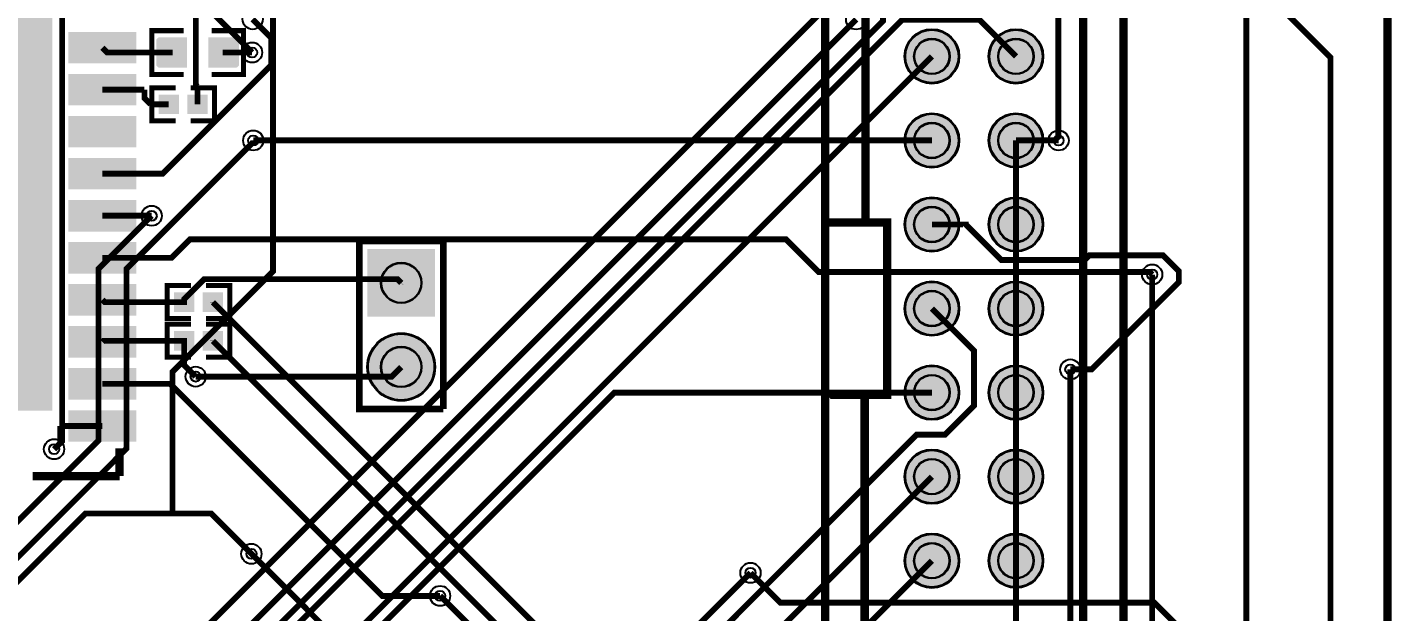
# Model space of a CAD drawing. Extents: x -5 to 4186, y -5 to 3927.
# Drawn here: x 2563 to 4186, y 1191 to 1887 of the extents above; entities that cross this region are included whole.
import ezdxf

# ---------------------------------------------------------------- set-up
doc = ezdxf.new("R2010")
doc.units = 9
for name, color, linetype, true_color in [('BoardOutLine', 7, 'Continuous', 0xff00ff), ('BottomLayer', 7, 'Continuous', 0x0000ff), ('BottomSolderMaskLayer', 7, 'Continuous', 0xaa00ff), ('Hole', 7, 'Continuous', 0x222222), ('Multi-Layer', 7, 'Continuous', 0xc0c0c0), ('TopLayer', 7, 'Continuous', 0xff0000), ('TopPasteMaskLayer', 7, 'Continuous', 0x808080), ('TopSilkLayer', 7, 'Continuous', 0xffcc00), ('TopSolderMaskLayer', 7, 'Continuous', 0x800080)]:
    doc.layers.add(name, color=color, linetype=linetype, true_color=true_color)

msp = doc.modelspace()

# ---------------------------------------------------------------- hatches: boundary and pattern name
at = {"layer": 'BottomLayer'}
msp.add_hatch(color=256, dxfattribs=at).paths.add_polyline_path([(2075.9969999999958, 2056), (2589.2969999999987, 2056), (2589.2969999999987, 1432.6100000000006), (2075.9969999999958, 1432.6100000000006), (2075.9969999999958, 2056)])
at = {"layer": 'BottomSolderMaskLayer'}
for points in [[(3606.5109999999904, 1852, 1), (3671.5029999999906, 1852, 1)], [(3706.5109999999904, 1852, 1), (3771.5029999999906, 1852, 1)], [(3606.5109999999904, 1752, 1), (3671.5029999999906, 1752, 1)], [(3706.5109999999904, 1752, 1), (3771.5029999999906, 1752, 1)], [(3606.5109999999904, 1652, 1), (3671.5029999999906, 1652, 1)], [(3706.5109999999904, 1652, 1), (3771.5029999999906, 1652, 1)], [(3047.9170000000013, 1622.8899999999994), (3047.9170000000013, 1542.1500000000015), (2967.176999999996, 1542.1500000000015), (2967.176999999996, 1622.8899999999994)], [(3606.5109999999904, 1552, 1), (3671.5029999999906, 1552, 1)], [(3706.5109999999904, 1552, 1), (3771.5029999999906, 1552, 1)], [(2967.1769999999988, 1482.520000000004, 1), (3047.9169999999986, 1482.520000000004, 1)], [(3606.5109999999904, 1452, 1), (3671.5029999999906, 1452, 1)], [(3706.5109999999904, 1452, 1), (3771.5029999999906, 1452, 1)], [(3606.5109999999904, 1352, 1), (3671.5029999999906, 1352, 1)], [(3706.5109999999904, 1352, 1), (3771.5029999999906, 1352, 1)], [(3606.5109999999904, 1252, 1), (3671.5029999999906, 1252, 1)], [(3706.5109999999904, 1252, 1), (3771.5029999999906, 1252, 1)]]:
    msp.add_hatch(color=256, dxfattribs=at).paths.add_polyline_path(points)
at = {"layer": 'Multi-Layer'}
for points in [[(3607.5109999999904, 1852, 1), (3670.5029999999906, 1852, 1)], [(3707.5109999999904, 1852, 1), (3770.5029999999906, 1852, 1)], [(3607.5109999999904, 1752, 1), (3670.5029999999906, 1752, 1)], [(3707.5109999999904, 1752, 1), (3770.5029999999906, 1752, 1)], [(3607.5109999999904, 1652, 1), (3670.5029999999906, 1652, 1)], [(3707.5109999999904, 1652, 1), (3770.5029999999906, 1652, 1)], [(3046.916999999994, 1621.8899999999994), (3046.916999999994, 1543.1500000000015), (2968.176999999996, 1543.1500000000015), (2968.176999999996, 1621.8899999999994)], [(3607.5109999999904, 1552, 1), (3670.5029999999906, 1552, 1)], [(3707.5109999999904, 1552, 1), (3770.5029999999906, 1552, 1)], [(2968.1769999999988, 1482.520000000004, 1), (3046.9169999999986, 1482.520000000004, 1)], [(3607.5109999999904, 1452, 1), (3670.5029999999906, 1452, 1)], [(3707.5109999999904, 1452, 1), (3770.5029999999906, 1452, 1)], [(3607.5109999999904, 1352, 1), (3670.5029999999906, 1352, 1)], [(3707.5109999999904, 1352, 1), (3770.5029999999906, 1352, 1)], [(3607.5109999999904, 1252, 1), (3670.5029999999906, 1252, 1)], [(3707.5109999999904, 1252, 1), (3770.5029999999906, 1252, 1)]]:
    msp.add_hatch(color=256, dxfattribs=at).paths.add_polyline_path(points)
at = {"layer": 'TopLayer'}
for points in [[(2080.9969999999958, 2054), (2592.4969999999958, 2054), (2592.4969999999958, 1430.5), (2080.9969999999958, 1430.5), (2080.9969999999958, 2054)], [(2691.360999999997, 1844.6589999999997), (2612.620999999999, 1844.6589999999997), (2612.620999999999, 1880.0930000000008), (2691.360999999997, 1880.0930000000008)], [(2751.5669999999955, 1839.612000000001), (2751.5669999999955, 1873.6280000000042), (2719.815999999999, 1873.6280000000042), (2719.815999999999, 1839.612000000001)], [(2779.1270000000004, 1839.612000000001), (2779.1270000000004, 1873.6280000000042), (2810.877999999997, 1873.6280000000042), (2810.877999999997, 1839.612000000001)], [(2691.360999999997, 1794.6589999999997), (2612.620999999999, 1794.6589999999997), (2612.620999999999, 1830.0930000000008), (2691.360999999997, 1830.0930000000008)], [(2742.140999999996, 1784.3899999999994), (2742.140999999996, 1805.6500000000015), (2719.8719999999958, 1805.6500000000015), (2719.8719999999958, 1784.3899999999994)], [(2753.9530000000013, 1784.3899999999994), (2753.9530000000013, 1805.6500000000015), (2776.2220000000016, 1805.6500000000015), (2776.2220000000016, 1784.3899999999994)], [(2691.360999999997, 1744.6589999999997), (2612.620999999999, 1744.6589999999997), (2612.620999999999, 1780.0930000000008), (2691.360999999997, 1780.0930000000008)], [(2691.360999999997, 1694.6589999999997), (2612.620999999999, 1694.6589999999997), (2612.620999999999, 1730.0930000000008), (2691.360999999997, 1730.0930000000008)], [(2691.360999999997, 1644.6589999999997), (2612.620999999999, 1644.6589999999997), (2612.620999999999, 1680.0930000000008), (2691.360999999997, 1680.0930000000008)], [(2691.360999999997, 1594.6589999999997), (2612.620999999999, 1594.6589999999997), (2612.620999999999, 1630.0930000000008), (2691.360999999997, 1630.0930000000008)], [(2691.360999999997, 1544.6589999999997), (2612.620999999999, 1544.6589999999997), (2612.620999999999, 1580.0930000000008), (2691.360999999997, 1580.0930000000008)], [(2760.440999999999, 1548.989999999998), (2760.440999999999, 1570.25), (2738.1719999999987, 1570.25), (2738.1719999999987, 1548.989999999998)], [(2772.2530000000042, 1548.989999999998), (2772.2530000000042, 1570.25), (2794.521999999997, 1570.25), (2794.521999999997, 1548.989999999998)], [(2691.360999999997, 1494.6589999999997), (2612.620999999999, 1494.6589999999997), (2612.620999999999, 1530.0930000000008), (2691.360999999997, 1530.0930000000008)], [(2760.440999999999, 1502.989999999998), (2760.440999999999, 1524.25), (2738.1719999999987, 1524.25), (2738.1719999999987, 1502.989999999998)], [(2772.2530000000042, 1502.989999999998), (2772.2530000000042, 1524.25), (2794.521999999997, 1524.25), (2794.521999999997, 1502.989999999998)], [(2691.360999999997, 1444.6589999999997), (2612.620999999999, 1444.6589999999997), (2612.620999999999, 1480.0930000000008), (2691.360999999997, 1480.0930000000008)], [(2691.360999999997, 1394.6589999999997), (2612.620999999999, 1394.6589999999997), (2612.620999999999, 1430.0930000000008), (2691.360999999997, 1430.0930000000008)]]:
    msp.add_hatch(color=256, dxfattribs=at).paths.add_polyline_path(points)
at = {"layer": 'TopPasteMaskLayer'}
for points in [[(2691.360999999997, 1844.6589999999997), (2612.620999999999, 1844.6589999999997), (2612.620999999999, 1880.0930000000008), (2691.360999999997, 1880.0930000000008)], [(2751.370999999999, 1872.3669999999984), (2751.370999999999, 1863.3919999999998), (2736.411, 1863.3919999999998), (2736.411, 1850.4000000000015), (2751.370999999999, 1850.4000000000015), (2751.370999999999, 1840.8709999999992), (2749.4029999999984, 1838.9029999999984), (2718.3009999999995, 1838.9029999999984), (2716.331999999995, 1840.8709999999992), (2716.331999999995, 1872.3669999999984), (2718.3009999999995, 1874.336000000003), (2749.4029999999984, 1874.336000000003)], [(2812.394999999997, 1874.336000000003), (2780.8989999999976, 1874.336000000003), (2778.9300000000003, 1872.3669999999984), (2778.9300000000003, 1863.3919999999998), (2793.4969999999958, 1863.3919999999998), (2793.4969999999958, 1850.4000000000015), (2778.9300000000003, 1850.4000000000015), (2778.9300000000003, 1840.8709999999992), (2780.8989999999976, 1838.9029999999984), (2812.394999999997, 1838.9029999999984), (2814.3629999999976, 1840.8709999999992), (2814.3629999999976, 1872.3669999999984)], [(2691.360999999997, 1794.6589999999997), (2612.620999999999, 1794.6589999999997), (2612.620999999999, 1830.0930000000008), (2691.360999999997, 1830.0930000000008)], [(2742.7319999999963, 1785.9649999999965), (2742.7319999999963, 1804.074999999997), (2741.1569999999992, 1805.6500000000015), (2721.447, 1805.6500000000015), (2719.8719999999958, 1804.074999999997), (2719.8719999999958, 1785.9649999999965), (2721.447, 1784.3899999999994), (2741.1569999999992, 1784.3899999999994)], [(2753.362000000001, 1785.9649999999965), (2753.362000000001, 1804.074999999997), (2754.936999999998, 1805.6500000000015), (2774.646999999997, 1805.6500000000015), (2776.2220000000016, 1804.074999999997), (2776.2220000000016, 1785.9649999999965), (2774.646999999997, 1784.3899999999994), (2754.936999999998, 1784.3899999999994)], [(2691.360999999997, 1744.6589999999997), (2612.620999999999, 1744.6589999999997), (2612.620999999999, 1780.0930000000008), (2691.360999999997, 1780.0930000000008)], [(2691.360999999997, 1694.6589999999997), (2612.620999999999, 1694.6589999999997), (2612.620999999999, 1730.0930000000008), (2691.360999999997, 1730.0930000000008)], [(2691.360999999997, 1644.6589999999997), (2612.620999999999, 1644.6589999999997), (2612.620999999999, 1680.0930000000008), (2691.360999999997, 1680.0930000000008)], [(2691.360999999997, 1594.6589999999997), (2612.620999999999, 1594.6589999999997), (2612.620999999999, 1630.0930000000008), (2691.360999999997, 1630.0930000000008)], [(2691.360999999997, 1544.6589999999997), (2612.620999999999, 1544.6589999999997), (2612.620999999999, 1580.0930000000008), (2691.360999999997, 1580.0930000000008)], [(2761.0319999999992, 1550.564999999995), (2761.0319999999992, 1568.675000000003), (2759.456999999995, 1570.25), (2739.7469999999958, 1570.25), (2738.1719999999987, 1568.675000000003), (2738.1719999999987, 1550.564999999995), (2739.7469999999958, 1548.989999999998), (2759.456999999995, 1548.989999999998)], [(2771.6619999999966, 1550.564999999995), (2771.6619999999966, 1568.675000000003), (2773.237000000001, 1570.25), (2792.946999999993, 1570.25), (2794.521999999997, 1568.675000000003), (2794.521999999997, 1550.564999999995), (2792.946999999993, 1548.989999999998), (2773.237000000001, 1548.989999999998)], [(2691.360999999997, 1494.6589999999997), (2612.620999999999, 1494.6589999999997), (2612.620999999999, 1530.0930000000008), (2691.360999999997, 1530.0930000000008)], [(2761.0319999999992, 1504.5650000000023), (2761.0319999999992, 1522.675000000003), (2759.456999999995, 1524.25), (2739.7469999999958, 1524.25), (2738.1719999999987, 1522.675000000003), (2738.1719999999987, 1504.5650000000023), (2739.7469999999958, 1502.989999999998), (2759.456999999995, 1502.989999999998)], [(2771.6619999999966, 1504.5650000000023), (2771.6619999999966, 1522.675000000003), (2773.237000000001, 1524.25), (2792.946999999993, 1524.25), (2794.521999999997, 1522.675000000003), (2794.521999999997, 1504.5650000000023), (2792.946999999993, 1502.989999999998), (2773.237000000001, 1502.989999999998)], [(2691.360999999997, 1444.6589999999997), (2612.620999999999, 1444.6589999999997), (2612.620999999999, 1480.0930000000008), (2691.360999999997, 1480.0930000000008)], [(2691.360999999997, 1394.6589999999997), (2612.620999999999, 1394.6589999999997), (2612.620999999999, 1430.0930000000008), (2691.360999999997, 1430.0930000000008)]]:
    msp.add_hatch(color=256, dxfattribs=at).paths.add_polyline_path(points)
at = {"layer": 'TopSolderMaskLayer'}
for points in [[(3606.5109999999904, 1852, 1), (3671.5029999999906, 1852, 1)], [(3706.5109999999904, 1852, 1), (3771.5029999999906, 1852, 1)], [(2692.3611016002033, 1843.6587459994917), (2611.6211016002053, 1843.6587459994917), (2611.6211016002053, 1881.0928024440436), (2692.3611016002033, 1881.0928024440436)], [(2752.567283455639, 1838.612000000001), (2752.567283455639, 1874.627999999997), (2718.8162834556497, 1874.627999999997), (2718.8162834556497, 1838.612000000001)], [(2778.126716544357, 1838.612000000001), (2778.126716544357, 1874.627999999997), (2811.8777165443535, 1874.627999999997), (2811.8777165443535, 1838.612000000001)], [(2692.3611016002033, 1793.6587459994917), (2611.6211016002053, 1793.6587459994917), (2611.6211016002053, 1831.0928024440436), (2692.3611016002033, 1831.0928024440436)], [(2743.140910193084, 1783.3899999999994), (2743.140910193084, 1806.6499999999942), (2718.8719999999958, 1806.6499999999942), (2718.8719999999958, 1783.3899999999994)], [(2752.9530898069133, 1783.3899999999994), (2752.9530898069133, 1806.6499999999942), (2777.2220000000016, 1806.6499999999942), (2777.2220000000016, 1783.3899999999994)], [(2692.3611016002033, 1743.6587459994917), (2611.6211016002053, 1743.6587459994917), (2611.6211016002053, 1781.0928024440436), (2692.3611016002033, 1781.0928024440436)], [(3606.5109999999904, 1752, 1), (3671.5029999999906, 1752, 1)], [(3706.5109999999904, 1752, 1), (3771.5029999999906, 1752, 1)], [(2692.3611016002033, 1693.6587459994917), (2611.6211016002053, 1693.6587459994917), (2611.6211016002053, 1731.0928024440436), (2692.3611016002033, 1731.0928024440436)], [(2692.3611016002033, 1643.6587459994917), (2611.6211016002053, 1643.6587459994917), (2611.6211016002053, 1681.0928024440436), (2692.3611016002033, 1681.0928024440436)], [(3606.5109999999904, 1652, 1), (3671.5029999999906, 1652, 1)], [(3706.5109999999904, 1652, 1), (3771.5029999999906, 1652, 1)], [(2692.3611016002033, 1593.6587459994917), (2611.6211016002053, 1593.6587459994917), (2611.6211016002053, 1631.0928024440436), (2692.3611016002033, 1631.0928024440436)], [(3047.9170000000013, 1622.8899999999994), (3047.9170000000013, 1542.1500000000015), (2967.176999999996, 1542.1500000000015), (2967.176999999996, 1622.8899999999994)], [(2692.3611016002033, 1543.6587459994917), (2611.6211016002053, 1543.6587459994917), (2611.6211016002053, 1581.0928024440436), (2692.3611016002033, 1581.0928024440436)], [(3606.5109999999904, 1552, 1), (3671.5029999999906, 1552, 1)], [(3706.5109999999904, 1552, 1), (3771.5029999999906, 1552, 1)], [(2761.440910193087, 1547.989999999998), (2761.440910193087, 1571.25), (2737.1719999999914, 1571.25), (2737.1719999999914, 1547.989999999998)], [(2771.2530898069163, 1547.989999999998), (2771.2530898069163, 1571.25), (2795.5220000000045, 1571.25), (2795.5220000000045, 1547.989999999998)], [(2692.3611016002033, 1493.6587459994917), (2611.6211016002053, 1493.6587459994917), (2611.6211016002053, 1531.0928024440436), (2692.3611016002033, 1531.0928024440436)], [(2761.440910193087, 1501.9900000000052), (2761.440910193087, 1525.25), (2737.1719999999914, 1525.25), (2737.1719999999914, 1501.9900000000052)], [(2771.2530898069163, 1501.9900000000052), (2771.2530898069163, 1525.25), (2795.5220000000045, 1525.25), (2795.5220000000045, 1501.9900000000052)], [(2967.1769999999988, 1482.520000000004, 1), (3047.9169999999986, 1482.520000000004, 1)], [(2692.3611016002033, 1443.6587459994917), (2611.6211016002053, 1443.6587459994917), (2611.6211016002053, 1481.0928024440436), (2692.3611016002033, 1481.0928024440436)], [(3606.5109999999904, 1452, 1), (3671.5029999999906, 1452, 1)], [(3706.5109999999904, 1452, 1), (3771.5029999999906, 1452, 1)], [(2692.3611016002033, 1393.6587459994917), (2611.6211016002053, 1393.6587459994917), (2611.6211016002053, 1431.0928024440436), (2692.3611016002033, 1431.0928024440436)], [(3606.5109999999904, 1352, 1), (3671.5029999999906, 1352, 1)], [(3706.5109999999904, 1352, 1), (3771.5029999999906, 1352, 1)], [(3606.5109999999904, 1252, 1), (3671.5029999999906, 1252, 1)], [(3706.5109999999904, 1252, 1), (3771.5029999999906, 1252, 1)]]:
    msp.add_hatch(color=256, dxfattribs=at).paths.add_polyline_path(points)

# ---------------------------------------------------------------- linework, layer by layer
at = {"layer": 'BoardOutLine', "const_width": 10}
msp.add_lwpolyline([(4181.093999999997, 0), (0, 0), (0, 2809.6399999999994), (4181.093999999997, 2809.6399999999994), (4181.093999999997, 0)], close=True, dxfattribs=at)
at = {"layer": 'BottomLayer', "const_width": 7}
for points in [[(2370.209999999999, 2593.3700000000026), (2370.209999999999, 2290.4300000000003), (2604.0999999999985, 2056.540000000001), (2604.0999999999985, 1394.3099999999977), (2594.489999999998, 1384.699999999997)], [(2460.310000000005, 2574.739999999998), (2454.9100000000035, 2569.3399999999965), (2454.9100000000035, 2231.800000000003), (2830.090000000004, 1856.6200000000026)], [(3692.6299999999974, 2488.0699999999997), (3789.3199999999997, 2391.3799999999974), (3789.3199999999997, 1752.4300000000003), (3789.7499999999927, 1752)], [(1119.8399999999965, 172.75), (1119.8399999999965, 110.93999999999505), (1216.0399999999936, 14.739999999997963), (3801.0499999999956, 14.739999999997963), (4051.3199999999997, 265.01000000000204), (4085.0999999999985, 265.01000000000204), (4113.199999999997, 293.1100000000006), (4113.199999999997, 1850.8499999999985), (3812.050000000003, 2152)], [(4069, 437), (4013.040000000001, 492.9599999999991), (4013.040000000001, 1903.0599999999977), (3821.769999999997, 2094.3300000000017)], [(3639.010000000002, 2052), (3639.010000000002, 2036.5), (2543.1300000000047, 940.6200000000026), (2543.1300000000047, 940.6100000000006), (2292.8799999999974, 940.6100000000006), (2247.3600000000006, 895.0900000000038)], [(2735.4400000000023, 1308.1399999999994), (2735.4400000000023, 1476.8399999999965), (2854.8600000000006, 1596.260000000002), (2854.8600000000006, 1927.3699999999953), (2763.0899999999965, 2019.1399999999994)], [(3580.729999999996, 1946.0800000000017), (3580.729999999996, 1894.0299999999988), (2771.779999999999, 1085.0800000000017), (2761.1299999999974, 1085.0800000000017), (2538.290000000001, 862.239999999998), (2226.0399999999936, 862.239999999998)], [(2340.239999999998, 917.8800000000047), (2570.739999999998, 917.8800000000047), (3548.8099999999977, 1895.949999999997)], [(3739.010000000002, 1852), (3695.260000000002, 1895.75), (3603.939999999995, 1895.75), (2770.540000000001, 1062.3499999999985)], [(2167.8199999999924, 875.5599999999977), (2203.989999999998, 839.3899999999994), (2548.229999999996, 839.3899999999994), (2747.8299999999945, 1038.989999999998), (2825.9999999999927, 1038.989999999998), (3639.010000000002, 1852)], [(942.5800000000017, 360.7699999999968), (942.5800000000017, 514), (1374.239999999998, 945.6599999999962), (1374.239999999998, 1578.2300000000032), (1557.0699999999997, 1761.0599999999977), (1736.449999999997, 1761.0599999999977), (2009.060000000005, 1488.449999999997), (2009.060000000005, 1385.5299999999988), (2152.5099999999948, 1242.0799999999945), (2152.5099999999948, 1200.5400000000009), (2287.3700000000026, 1065.6800000000003), (2317.8499999999985, 1065.6800000000003), (2647.3299999999945, 1395.1599999999962), (2647.3299999999945, 1599.1200000000026), (2710.5899999999965, 1662.3799999999974)], [(2111.8800000000047, 929.4700000000012), (2142.1900000000023, 899.1599999999962), (2190.800000000003, 899.1599999999962), (2205.090000000004, 913.4499999999971), (2205.090000000004, 929.2900000000009), (2273.0099999999948, 997.2099999999991), (2273.510000000002, 997.2099999999991), (2273.519999999997, 997.1999999999971), (2292.5599999999977, 997.1999999999971), (2680.6100000000006, 1385.25), (2680.6100000000006, 1599.0800000000017), (2831.470000000001, 1749.939999999995), (2831.470000000001, 1752)], [(3739.010000000002, 1652), (3739.010000000002, 1752)], [(3739.010000000002, 1552), (3739.010000000002, 1652)], [(3901.0899999999965, 1592.4500000000044), (3901.0899999999965, 460.77999999999884), (4024.8700000000026, 337)], [(3351.0699999999997, 291.83000000000175), (3351.0699999999997, 1131.9800000000032), (3621.0899999999965, 1402), (3654.659999999996, 1402), (3689.010000000002, 1436.3499999999985), (3689.010000000002, 1502), (3639.010000000002, 1552)], [(3739.010000000002, 1452), (3739.010000000002, 1552)], [(1165.050000000003, 127.0199999999968), (1215.050000000003, 177.0199999999968), (1280.699999999997, 177.0199999999968), (1315.050000000003, 142.66999999999825), (1315.050000000003, 110.80999999999767), (1396.8899999999921, 28.970000000001164), (3382.2899999999936, 28.970000000001164), (3463.5899999999965, 110.2699999999968), (3463.5899999999965, 360.4099999999962), (3657.519999999997, 554.3399999999965), (3664, 554.3399999999965), (3803.6800000000003, 694.0199999999968), (3803.6800000000003, 1479.6100000000006)], [(3007.550000000003, 1482.4700000000012), (2996.0799999999945, 1471), (2762.9999999999927, 1471)], [(3007.550000000003, 1482.4700000000012), (3007.550000000003, 1482.520000000004)], [(2135.980000000003, 788.9700000000012), (2519.5999999999985, 788.9700000000012), (2612.239999999998, 881.6100000000006), (2690.9400000000023, 881.6100000000006), (3261.3300000000017, 1452), (3639.010000000002, 1452)], [(3739.010000000002, 1352), (3739.010000000002, 1452)], [(1465.050000000003, 127.0199999999968), (1548.8700000000026, 43.19999999999709), (3297.989999999998, 43.19999999999709), (3375.5499999999956, 120.75999999999476), (3375.5499999999956, 1088.5400000000009), (3639.010000000002, 1352)], [(3739.010000000002, 1252), (3739.010000000002, 1352)], [(2735.4400000000023, 1308.1399999999994), (2631.979999999996, 1308.1399999999994), (2296.0499999999956, 972.2099999999991)], [(2735.4400000000023, 1308.1399999999994), (2781.239999999998, 1308.1399999999994), (2829.2499999999927, 1260.1299999999974)], [(3639.010000000002, 1252), (3539.040000000001, 1152.0299999999988), (3539.040000000001, 968.739999999998), (3632.1299999999974, 875.6500000000015), (3661.7499999999927, 875.6500000000015), (3689.2599999999948, 848.1399999999994), (3689.2599999999948, 824.7900000000009), (3630.1400000000067, 765.6700000000055), (3536.7000000000044, 765.6700000000055), (3475.3600000000006, 704.3300000000017), (3475.3600000000006, 522.1100000000006), (3464.730000000003, 511.4799999999959), (3435.540000000001, 511.4799999999959), (3423.279999999999, 523.739999999998), (3423.279999999999, 553.4700000000012)], [(3739.010000000002, 1152), (3739.010000000002, 1252)], [(2946.239999999998, 602.4000000000015), (2946.25, 602.4000000000015), (2946.25, 868.4300000000003), (3149.919999999991, 1072.0999999999985), (3257.75, 1072.0999999999985), (3423.179999999993, 1237.5299999999988)], [(3242.8899999999994, 1132.9300000000003), (3130.980000000003, 1132.9300000000003), (3053.779999999999, 1210.1299999999974)]]:
    msp.add_lwpolyline(points, dxfattribs=at)
at = {"layer": 'BottomSolderMaskLayer'}
for centre, radius in [((3639.0069999999905, 1852), 32.495999999999995), ((3739.0069999999905, 1852), 32.495999999999995), ((3639, 1852), 21.325242062484122), ((3739, 1852), 21.325242062484122), ((3639.0069999999905, 1752), 32.495999999999995), ((3639, 1752), 21.325242062484122), ((3739.0069999999905, 1752), 32.495999999999995), ((3739, 1752), 21.325242062484122), ((3639.0069999999905, 1652), 32.495999999999995), ((3639, 1652), 21.325242062484122), ((3739.0069999999905, 1652), 32.495999999999995), ((3739, 1652), 21.325242062484122), ((3007.5469999999987, 1582.520000000004), 24.221999999999998), ((3639.0069999999905, 1552), 32.495999999999995), ((3739.0069999999905, 1552), 32.495999999999995), ((3639, 1552), 21.325242062484122), ((3739, 1552), 21.325242062484122), ((3007.5469999999987, 1482.520000000004), 40.37), ((3007.5469999999987, 1482.520000000004), 24.221999999999998), ((3639.0069999999905, 1452), 32.495999999999995), ((3739.0069999999905, 1452), 32.495999999999995), ((3639, 1452), 21.325242062484122), ((3739, 1452), 21.325242062484122), ((3639.0069999999905, 1352), 32.495999999999995), ((3739.0069999999905, 1352), 32.495999999999995), ((3639, 1352), 21.325242062484122), ((3739, 1352), 21.325242062484122), ((3639.0069999999905, 1252), 32.495999999999995), ((3739.0069999999905, 1252), 32.495999999999995), ((3639, 1252), 21.325242062484122), ((3739, 1252), 21.325242062484122)]:
    msp.add_circle(centre, radius, dxfattribs=at)
at = {"layer": 'Hole'}
for centre in [(2830.0869999999923, 1856.6200000000026), (2831.466999999997, 1752), (3789.7469999999958, 1752), (2710.5869999999995, 1662.3799999999974), (3901.0869999999995, 1592.4500000000044), (3803.6770000000033, 1479.6100000000006), (2762.9969999999958, 1471), (2594.487000000001, 1384.699999999997), (2829.2469999999958, 1260.1299999999974), (3423.176999999996, 1237.5299999999988), (3053.777000000002, 1210.1299999999974)]:
    msp.add_circle(centre, 6, dxfattribs=at)
at = {"layer": 'Multi-Layer'}
for centre, radius in [((2830.8170000000027, 1896.1800000000003), 12), ((3548.8070000000007, 1895.949999999997), 12), ((3639.0069999999905, 1852), 31.496), ((3739.0069999999905, 1852), 31.496), ((2830.0869999999923, 1856.6200000000026), 12), ((3639, 1852), 20.669), ((3739, 1852), 20.669), ((3639.0069999999905, 1752), 31.496), ((3639, 1752), 20.669), ((3739.0069999999905, 1752), 31.496), ((3739, 1752), 20.669), ((2831.466999999997, 1752), 12), ((3789.7469999999958, 1752), 12), ((2710.5869999999995, 1662.3799999999974), 12), ((3639.0069999999905, 1652), 31.496), ((3639, 1652), 20.669), ((3739.0069999999905, 1652), 31.496), ((3739, 1652), 20.669), ((3007.5469999999987, 1582.520000000004), 23.622), ((3901.0869999999995, 1592.4500000000044), 12), ((3639.0069999999905, 1552), 31.496), ((3739.0069999999905, 1552), 31.496), ((3639, 1552), 20.669), ((3739, 1552), 20.669), ((3007.5469999999987, 1482.520000000004), 39.37), ((3007.5469999999987, 1482.520000000004), 23.622), ((2762.9969999999958, 1471), 12), ((3639.0069999999905, 1452), 31.496), ((3739.0069999999905, 1452), 31.496), ((3803.6770000000033, 1479.6100000000006), 12), ((3639, 1452), 20.669), ((3739, 1452), 20.669), ((2594.487000000001, 1384.699999999997), 12), ((3639.0069999999905, 1352), 31.496), ((3739.0069999999905, 1352), 31.496), ((3639, 1352), 20.669), ((3739, 1352), 20.669), ((3639.0069999999905, 1252), 31.496), ((3739.0069999999905, 1252), 31.496), ((2829.2469999999958, 1260.1299999999974), 12), ((3639, 1252), 20.669), ((3739, 1252), 20.669), ((3423.176999999996, 1237.5299999999988), 12), ((3053.777000000002, 1210.1299999999974), 12)]:
    msp.add_circle(centre, radius, dxfattribs=at)
at = {"layer": 'TopLayer', "const_width": 7}
for points in [[(2765.090000000004, 1816.3199999999997), (2763.0899999999965, 1818.3199999999997), (2763.0899999999965, 1977.0199999999968)], [(2830.8199999999997, 1896.1800000000003), (2852.8299999999945, 1874.1699999999983), (2852.8299999999945, 1841.4599999999991), (2723.75, 1712.3799999999974), (2651.989999999998, 1712.3799999999974)], [(2651.989999999998, 1862.3799999999974), (2657.7999999999956, 1856.5699999999997), (2735.639999999992, 1856.5699999999997)], [(2735.639999999992, 1856.5699999999997), (2735.689999999995, 1856.6200000000026)], [(2735.639999999992, 1856.5699999999997), (2735.689999999995, 1856.5699999999997)], [(2795.0099999999948, 1856.6200000000026), (2821.5499999999956, 1856.6200000000026)], [(2821.5499999999956, 1856.6200000000026), (2830.090000000004, 1856.6200000000026)], [(2765.090000000004, 1795.020000000004), (2765.090000000004, 1816.3199999999997)], [(2651.989999999998, 1812.3799999999974), (2702.029999999999, 1812.3799999999974)], [(2702.029999999999, 1812.3799999999974), (2702.029999999999, 1802.199999999997), (2709.209999999999, 1795.020000000004)], [(2731.010000000002, 1795.020000000004), (2709.209999999999, 1795.020000000004)], [(3639.010000000002, 1752), (2831.470000000001, 1752)], [(3739.010000000002, 1752), (3789.7499999999927, 1752)], [(2651.989999999998, 1662.3799999999974), (2710.5899999999965, 1662.3799999999974)], [(3639.010000000002, 1652), (3679.2999999999956, 1652), (3679.2999999999956, 1651.989999999998), (3721.520000000004, 1609.7699999999968), (3820.720000000001, 1609.7699999999968), (3826.169999999991, 1615.2200000000012), (3914.1500000000015, 1615.2200000000012), (3932.8199999999924, 1596.5499999999956), (3932.8199999999924, 1583.5599999999977), (3828.8700000000026, 1479.6100000000006), (3803.6800000000003, 1479.6100000000006)], [(2651.989999999998, 1612.3799999999974), (2734.269999999997, 1612.3799999999974), (2756.340000000004, 1634.449999999997), (3465.149999999994, 1634.449999999997), (3504.060000000005, 1595.5400000000009), (3897.9999999999927, 1595.5400000000009), (3901.0899999999965, 1592.4500000000044)], [(3007.529999999999, 1582.5), (3003.019999999997, 1587), (2772.9999999999927, 1587), (2749.3099999999977, 1563.3099999999977), (2749.3099999999977, 1559.6200000000026)], [(3007.550000000003, 1582.520000000004), (3007.529999999999, 1582.5)], [(3007.550000000003, 1582.4700000000012), (3007.529999999999, 1582.5)], [(2651.989999999998, 1562.3799999999974), (2654.7999999999956, 1559.5699999999997), (2749.3099999999977, 1559.5699999999997), (2749.3099999999977, 1559.6200000000026)], [(2783.3899999999994, 1559.5699999999997), (2783.3899999999994, 1559.6200000000026)], [(2783.3899999999994, 1559.5699999999997), (3232.9400000000023, 1110.020000000004), (3394.010000000002, 1110.020000000004)], [(2749.3099999999977, 1499.1300000000047), (2749.3099999999977, 1513.5699999999997), (2653.179999999993, 1513.5699999999997), (2651.989999999998, 1512.3799999999974)], [(2749.3099999999977, 1499.1300000000047), (2749.3099999999977, 1513.6199999999953)], [(2783.3899999999994, 1513.6199999999953), (2783.3899999999994, 1513.5699999999997)], [(2783.3899999999994, 1513.5699999999997), (3204.959999999999, 1092), (3322.9999999999927, 1092), (3344, 1071), (3344, 1025), (3363.959999999999, 1005.0400000000009), (3363.959999999999, 943)], [(2762.9999999999927, 1471), (2749.3099999999977, 1484.689999999995), (2749.3099999999977, 1499.1300000000047)], [(2651.989999999998, 1462.3799999999974), (2732.8499999999985, 1462.3799999999974), (2985.0999999999985, 1210.1299999999974), (3053.779999999999, 1210.1299999999974)], [(2601.949999999997, 1412.3799999999974), (2601.949999999997, 1392.1600000000035), (2594.489999999998, 1384.699999999997)], [(2651.989999999998, 1412.3799999999974), (2601.949999999997, 1412.3799999999974)], [(3388.189999999995, 836.0199999999968), (3388.189999999995, 862.439999999995), (3376.970000000001, 873.6600000000035), (3358.909999999996, 873.6600000000035), (3080.840000000004, 1151.7300000000032), (2937.649999999994, 1151.7300000000032), (2829.2499999999927, 1260.1299999999974)], [(3423.179999999993, 1237.5299999999988), (3458.709999999999, 1202), (3903.5399999999936, 1202), (4147.980000000003, 957.5599999999977), (4147.980000000003, 550.9700000000012), (4084.010000000002, 487), (4049.279999999999, 487), (4024.8099999999977, 462.52999999999884), (4024.8099999999977, 439.90000000000146), (3956.6199999999953, 371.7099999999991)]]:
    msp.add_lwpolyline(points, dxfattribs=at)
at = {"layer": 'TopSilkLayer'}
for points, const_width in [([(3867, 2349.060000000005), (3867, 754.9530000000013)], 10), ([(3512, 2349), (3512, 754.9530000000013)], 10), ([(3560, 2307), (3560, 1805), (3560, 1654.362000000001)], 10), ([(3819, 2308), (3819, 796.0160000000033)], 10), ([(2748.5669999999955, 1830.612000000001), (2710.815999999999, 1830.612000000001), (2710.815999999999, 1882.6280000000042), (2748.5669999999955, 1882.6280000000042)], 6), ([(2782.1270000000004, 1830.612000000001), (2819.8780000000042, 1830.612000000001), (2819.8780000000042, 1882.6280000000042), (2782.1270000000004, 1882.6280000000042)], 6), ([(2739.1410000000033, 1775.3899999999994), (2710.872000000003, 1775.3899999999994), (2710.872000000003, 1814.6500000000015), (2739.1410000000033, 1814.6500000000015)], 6), ([(2756.952999999994, 1775.3899999999994), (2785.2219999999943, 1775.3899999999994), (2785.2219999999943, 1814.6500000000015), (2756.952999999994, 1814.6500000000015)], 6), ([(3584.771999999997, 1654.362000000001), (3585.771999999997, 1654.362000000001), (3585.771999999997, 1449.362000000001), (3515.771999999997, 1449.362000000001), (3514.771999999997, 1448.362000000001)], 10), ([(3585.771999999997, 1654.362000000001), (3515.771999999997, 1654.362000000001)], 10), ([(3057.5469999999987, 1432.520000000004), (2957.5469999999987, 1432.520000000004), (2957.5469999999987, 1632.520000000004), (3057.5469999999987, 1632.520000000004), (3057.5469999999987, 1557.520000000004)], 8), ([(2757.440999999999, 1539.989999999998), (2729.1719999999987, 1539.989999999998), (2729.1719999999987, 1579.25), (2757.440999999999, 1579.25)], 6), ([(2775.252999999997, 1539.989999999998), (2803.521999999997, 1539.989999999998), (2803.521999999997, 1579.25), (2775.252999999997, 1579.25)], 6), ([(3057.5469999999987, 1432.520000000004), (3057.5469999999987, 1557.520000000004)], 7.9921), ([(2757.440999999999, 1493.989999999998), (2729.1719999999987, 1493.989999999998), (2729.1719999999987, 1533.25), (2757.440999999999, 1533.25)], 6), ([(2775.252999999997, 1493.989999999998), (2803.521999999997, 1493.989999999998), (2803.521999999997, 1533.25), (2775.252999999997, 1533.25)], 6), ([(3559, 1449.362000000001), (3559, 991), (3559, 796.0160000000033)], 10), ([(2672.344999999994, 1352.6920000000027), (2672.344999999994, 1385.559000000001)], 10), ([(2569.1619999999966, 1352.6920000000027), (2672.344999999994, 1352.6920000000027)], 10)]:
    msp.add_lwpolyline(points, dxfattribs=dict(at, const_width=const_width))
at = {"layer": 'TopSolderMaskLayer'}
for centre, radius in [((3639.0069999999905, 1852), 32.495999999999995), ((3739.0069999999905, 1852), 32.495999999999995), ((3639, 1852), 21.325242062484122), ((3739, 1852), 21.325242062484122), ((3639.0069999999905, 1752), 32.495999999999995), ((3639, 1752), 21.325242062484122), ((3739.0069999999905, 1752), 32.495999999999995), ((3739, 1752), 21.325242062484122), ((3639.0069999999905, 1652), 32.495999999999995), ((3639, 1652), 21.325242062484122), ((3739.0069999999905, 1652), 32.495999999999995), ((3739, 1652), 21.325242062484122), ((3007.5469999999987, 1582.520000000004), 24.221999999999998), ((3639.0069999999905, 1552), 32.495999999999995), ((3739.0069999999905, 1552), 32.495999999999995), ((3639, 1552), 21.325242062484122), ((3739, 1552), 21.325242062484122), ((3007.5469999999987, 1482.520000000004), 40.37), ((3007.5469999999987, 1482.520000000004), 24.221999999999998), ((3639.0069999999905, 1452), 32.495999999999995), ((3739.0069999999905, 1452), 32.495999999999995), ((3639, 1452), 21.325242062484122), ((3739, 1452), 21.325242062484122), ((3639.0069999999905, 1352), 32.495999999999995), ((3739.0069999999905, 1352), 32.495999999999995), ((3639, 1352), 21.325242062484122), ((3739, 1352), 21.325242062484122), ((3639.0069999999905, 1252), 32.495999999999995), ((3739.0069999999905, 1252), 32.495999999999995), ((3639, 1252), 21.325242062484122), ((3739, 1252), 21.325242062484122)]:
    msp.add_circle(centre, radius, dxfattribs=at)

doc.saveas('drawing.dxf')
